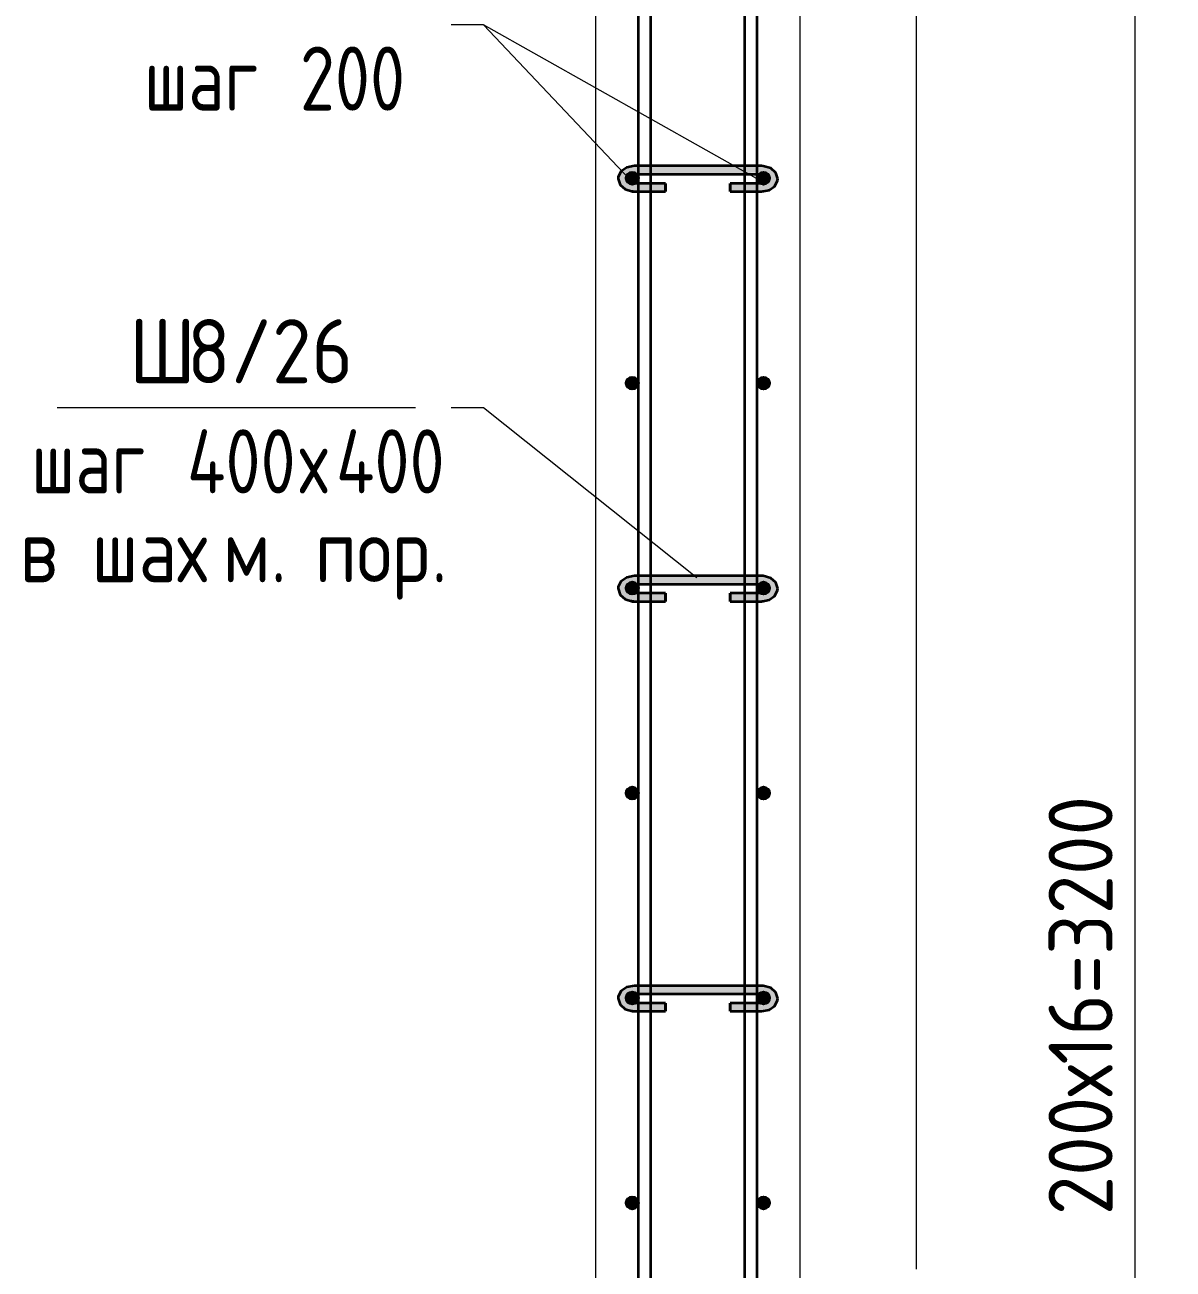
# Model space of a CAD drawing. Header units: millimetres. Extents: x -42469 to 17648, y -5898 to 81170.
# Drawn here: x 4654 to 5775, y -1565 to -350 of the extents above; entities that cross this region are included whole.
import ezdxf

# ---------------------------------------------------------------- set-up
doc = ezdxf.new("R2010")
doc.units = ezdxf.units.MM
for name, color, linetype, lineweight in [('AA_Dim', 7, 'Continuous', 9), ('AA_Dim-25', 7, 'Continuous', 9), ('AA_Oformlenie', 7, 'Continuous', 9), ('AA_Vinoska', 7, 'Continuous', 9), ('AF_Stena_Опалубка', 253, 'Continuous', 18), ('Gen_Text', 7, 'Continuous', 9), ('KR_Armatura', 7, 'Continuous', 20), ('KR_Armatura_Tonkie', 7, 'Continuous', 20)]:
    doc.layers.add(name, color=color, linetype=linetype, lineweight=lineweight)
doc.styles.add('ISOCPEUR_10', font='isocpeur.ttf', dxfattribs={"width": 0.9, "height": 62.5})
doc.styles.add('ISOCPEUR_11', font='isocpeur.ttf', dxfattribs={"width": 0.8, "height": 62.5})
doc.styles.add('ISOCPEUR_12', font='isocpeur.ttf', dxfattribs={"width": 0.85, "height": 62.5})
doc.dimstyles.new('00_Точн_3_знака__прозр__4', dxfattribs={"dimscale": 304.8, "dimtxt": 62.248823, "dimasz": 0.139436, "dimexe": 0.123031, "dimexo": 0.082021, "dimgap": 0.008202, "dimtad": 1, "dimdec": 3, "dimrnd": 0.001, "dimdsep": 46, "dimtxsty": 'ISOCPEUR_10', "dimblk1": 'OBLIQUE', "dimblk2": 'OBLIQUE', "dimsah": 1, "dimcen": 0.09, "dimdle": 0.123031, "dimazin": 0, "dimtfac": 1, "dimtdec": 4, "dimtix": 1, "dimtmove": 0, "dimatfit": 3, "dimfxl": 1, "dimtvp": 1, "dimtolj": 1, "dimtzin": 0, "dimlwd": 18, "dimlwe": 18, "dimarcsym": 2})

# ---------------------------------------------------------------- blocks, each defined once
blk = doc.blocks.new('350_Стержень П торец СК-СГ _НесАрм_РабПлоск_ - 350_Стержень П торец СК-СГ _НесАрм_РабПлоск_-4142405-1-1 Армирование')
at = {"layer": 'KR_Armatura_Tonkie', "lineweight": 35}
for points in [[(36965.9, -1106), (36967.4, -1105.8), (36968.9, -1105.2), (36970.1, -1104.2), (36971.1, -1103), (36971.7, -1101.6), (36971.9, -1100), (36971.7, -1098.4), (36971.1, -1097), (36970.1, -1095.8), (36968.9, -1094.8), (36967.4, -1094.2), (36965.9, -1094), (36964.3, -1094.2), (36962.9, -1094.8), (36961.6, -1095.8), (36960.7, -1097), (36960.1, -1098.4), (36959.9, -1100), (36960.1, -1101.6), (36960.7, -1103), (36961.6, -1104.2), (36962.9, -1105.2), (36964.3, -1105.8)], [(37093.9, -1106), (37095.4, -1105.8), (37096.9, -1105.2), (37098.1, -1104.2), (37099.1, -1103), (37099.7, -1101.6), (37099.9, -1100), (37099.7, -1098.4), (37099.1, -1097), (37098.1, -1095.8), (37096.9, -1094.8), (37095.4, -1094.2), (37093.9, -1094), (37092.3, -1094.2), (37090.9, -1094.8), (37089.6, -1095.8), (37088.7, -1097), (37088.1, -1098.4), (37087.9, -1100), (37088.1, -1101.6), (37088.7, -1103), (37089.6, -1104.2), (37090.9, -1105.2), (37092.3, -1105.8)]]:
    blk.add_hatch(color=256, dxfattribs=at).paths.add_polyline_path(points)
at = {"layer": 'AA_Oformlenie'}
for centre, start, end in [((36965.9, -1100), 90, 270), ((36965.9, -1100), 270, 90), ((37093.9, -1100), 90, 270), ((37093.9, -1100), 270, 90)]:
    blk.add_arc(centre, 6, start, end, dxfattribs=at)
at = {"layer": 'KR_Armatura_Tonkie', "lineweight": 35}
for centre in [(36965.9, -1100), (37093.9, -1100)]:
    blk.add_circle(centre, 6, dxfattribs=at)
blk = doc.blocks.new('261_Шпилька массив _НесАрм_РабПлоск_ - 8 А240-4153475-1-1 Армирование')
at = {"layer": 'KR_Armatura_Tonkie', "lineweight": 35}
for points in [[(36968, -511.8), (36968, -505.5), (36966.7, -505.9), (36965.9, -506), (36964.3, -505.8), (36962.1, -504.6), (36961, -503.4), (36960.5, -502.6), (36959.9, -500.5), (36959.9, -499.7), (36960.4, -497.7), (36961.1, -496.4), (36961.9, -495.6), (36963.3, -494.6), (36964.3, -494.2), (36965.9, -494), (36968, -494), (36968, -488), (36961.5, -489.2), (36959.2, -490.3), (36955.5, -493.4), (36953.3, -496.2), (36952, -500.5), (36953.3, -504.8), (36957.3, -508.8), (36962.1, -511), (36964.1, -511.3)], [(37048.4, -494.8), (37091.1, -494.7), (37091.9, -494.2), (37091.9, -488), (36968, -488.1), (36968, -494.5), (36969.4, -494.8), (37002.9, -494.8)], [(37002.9, -496), (37089.6, -495.8), (37090.6, -494.8), (36968.9, -494.8), (36970.3, -496), (36983.9, -496)], [(37091.9, -511.8), (37098, -510.9), (37103.2, -508.5), (37106.8, -504.3), (37107.9, -500.5), (37106.7, -496.2), (37104.3, -492.6), (37099.4, -489.5), (37091.9, -488.1), (37091.9, -494.4), (37092.4, -494.2), (37094, -494), (37095.9, -494.4), (37096.9, -494.8), (37098.6, -496.4), (37099.3, -497.7), (37099.7, -498.4), (37099.8, -500.8), (37099.5, -502), (37098.6, -503.6), (37097.3, -504.8), (37096.9, -505.2), (37095.4, -505.8), (37093.1, -505.9), (37091.9, -506), (37091.9, -511)], [(36968, -513), (36968, -511.8), (36961.9, -510.9), (36956.7, -508.5), (36957.3, -509.2), (36960.5, -511.3), (36962, -512), (36964.6, -512.4)], [(36983.9, -511.8), (36998.3, -511.8), (36998.3, -505), (36968.9, -505.2), (36968, -505.8), (36968, -511.8), (36980.1, -511.8)], [(37075.9, -511.8), (37091.9, -511.8), (37091.6, -505.5), (37089.6, -505), (37061.6, -505.1), (37061.6, -511.8), (37071.2, -511.8)], [(37091.9, -513), (37099.4, -511.5), (37104.3, -508.4), (37106.7, -504.8), (37103.2, -508.5), (37098, -510.9), (37091.9, -511.8), (37091.9, -512.8)], [(36983.9, -513), (36998.3, -512.8), (36998.3, -511.8), (36968, -511.8), (36968, -513), (36980.1, -513)], [(37087.9, -513), (37091.9, -512.8), (37091.9, -511.8), (37061.6, -511.8), (37061.6, -513), (37075.9, -513)], [(36968, -911.8), (36968, -905.5), (36966.7, -905.9), (36965.9, -906), (36964.3, -905.8), (36962.1, -904.6), (36961, -903.4), (36960.5, -902.6), (36959.9, -900.5), (36959.9, -899.7), (36960.4, -897.7), (36961.1, -896.4), (36961.9, -895.6), (36963.3, -894.6), (36964.3, -894.2), (36965.9, -894), (36968, -894), (36968, -888), (36962, -889), (36959.2, -890.3), (36955.5, -893.4), (36953.3, -896.2), (36952, -900.5), (36953.3, -904.8), (36957.3, -908.8), (36962.1, -911), (36964.1, -911.3)], [(37090.6, -894.8), (37091.1, -894.7), (37091.9, -894.2), (37091.9, -888), (36968, -888.1), (36968, -894.5), (36969.4, -894.8), (37088.1, -894.8)], [(37002.9, -896), (37089.6, -895.8), (37090.6, -894.8), (36968.9, -894.8), (36970.3, -896), (36983.9, -896)], [(37091.9, -911.8), (37098, -910.9), (37103.2, -908.5), (37106.7, -904.8), (37107.9, -900.5), (37106.7, -896.2), (37104.3, -892.6), (37099.4, -889.5), (37091.9, -888.1), (37091.9, -894.4), (37092.4, -894.2), (37094, -894), (37095.9, -894.4), (37096.9, -894.8), (37098.6, -896.4), (37099.3, -897.7), (37099.7, -898.4), (37099.8, -900.8), (37099.5, -902), (37098.6, -903.6), (37097.3, -904.8), (37096.9, -905.2), (37095.4, -905.8), (37093.1, -905.9), (37091.9, -906), (37091.9, -911)], [(36968, -913), (36968, -911.8), (36961.9, -910.9), (36956.7, -908.5), (36957.3, -909.2), (36960.5, -911.3), (36962, -912), (36964.6, -912.4)], [(36983.9, -911.8), (36998.3, -911.8), (36998.3, -905), (36968.9, -905.2), (36968, -905.8), (36968, -911.8), (36980.1, -911.8)], [(37075.9, -911.8), (37091.9, -911.8), (37091.6, -905.5), (37089.6, -905), (37061.6, -905.1), (37061.6, -911.8), (37071.2, -911.8)], [(37091.9, -913), (37099.4, -911.5), (37104.3, -908.4), (37106.7, -904.8), (37103.2, -908.5), (37098, -910.9), (37091.9, -911.8), (37091.9, -912.8)], [(36983.9, -913), (36998.3, -912.8), (36998.3, -911.8), (36968, -911.8), (36968, -913), (36980.1, -913)], [(37087.9, -913), (37091.9, -912.8), (37091.9, -911.8), (37061.6, -911.8), (37061.6, -913), (37075.9, -913)], [(36968, -1311.8), (36968, -1305.5), (36966.7, -1305.9), (36965.9, -1306), (36964.3, -1305.8), (36962.1, -1304.6), (36961, -1303.4), (36960.3, -1302.2), (36959.9, -1300.5), (36959.9, -1299.7), (36960.4, -1297.7), (36961.1, -1296.4), (36961.9, -1295.6), (36963.3, -1294.6), (36964.3, -1294.2), (36965.9, -1294), (36968, -1294), (36968, -1288), (36962, -1289), (36959.2, -1290.3), (36955.5, -1293.4), (36953.3, -1296.2), (36952, -1300.5), (36953.3, -1304.8), (36957.3, -1308.8), (36962.1, -1311), (36964.1, -1311.3)], [(37048.4, -1294.8), (37091.1, -1294.7), (37091.9, -1294.2), (37091.9, -1288), (36968, -1288.1), (36968, -1294.5), (36969.4, -1294.8), (37002.9, -1294.8)], [(37002.9, -1296), (37089.6, -1295.8), (37090.6, -1294.8), (36968.9, -1294.8), (36970.3, -1296), (36983.9, -1296)], [(37091.9, -1311.8), (37098, -1310.9), (37103.2, -1308.5), (37106.7, -1304.8), (37107.9, -1300.5), (37106.7, -1296.2), (37104.3, -1292.6), (37099.4, -1289.5), (37091.9, -1288.1), (37091.9, -1294.4), (37092.4, -1294.2), (37094, -1294), (37095.9, -1294.4), (37096.9, -1294.8), (37098.6, -1296.4), (37099.3, -1297.7), (37099.7, -1298.4), (37099.8, -1300.8), (37099.4, -1302.2), (37098.6, -1303.6), (37097.3, -1304.8), (37096.9, -1305.2), (37095.4, -1305.8), (37093.1, -1305.9), (37091.9, -1306), (37091.9, -1311)], [(36968, -1313), (36968, -1311.8), (36961.9, -1310.9), (36956.7, -1308.5), (36957.3, -1309.2), (36960.5, -1311.3), (36962, -1312), (36964.6, -1312.4)], [(36983.9, -1311.8), (36998.3, -1311.8), (36998.3, -1305), (36968.9, -1305.2), (36968, -1305.8), (36968, -1311.8), (36980.1, -1311.8)], [(37075.9, -1311.8), (37091.9, -1311.8), (37091.6, -1305.5), (37089.6, -1305), (37061.6, -1305.1), (37061.6, -1311.8), (37071.2, -1311.8)], [(37091.9, -1313), (37099.4, -1311.5), (37104.3, -1308.4), (37106.7, -1304.8), (37103.2, -1308.5), (37098, -1310.9), (37091.9, -1311.8), (37091.9, -1312.8)], [(36983.9, -1313), (36998.3, -1312.8), (36998.3, -1311.8), (36968, -1311.8), (36968, -1313), (36980.1, -1313)], [(37087.9, -1313), (37091.9, -1312.8), (37091.9, -1311.8), (37061.6, -1311.8), (37061.6, -1313), (37075.9, -1313)]]:
    blk.add_hatch(color=256, dxfattribs=at).paths.add_polyline_path(points)
for p, q in [((36971.9, -488), (36968, -488)), ((36970.3, -496), (36971.9, -496)), ((36983.9, -488), (36971.9, -488)), ((36971.9, -496), (36983.9, -496)), ((37075.9, -488), (36983.9, -488)), ((36983.9, -496), (37075.9, -496)), ((37087.9, -488), (37075.9, -488)), ((37075.9, -496), (37087.9, -496)), ((37091.9, -488), (37087.9, -488)), ((37087.9, -496), (37089.5, -496)), ((36971.9, -505), (36969.2, -505)), ((36983.9, -505), (36971.9, -505)), ((36998.3, -505), (36983.9, -505)), ((36998.3, -505), (36998.3, -511.8)), ((36998.3, -506.2), (36998.3, -505.1)), ((36998.3, -512.8), (36998.3, -506.2)), ((37075.9, -505), (37061.6, -505)), ((37061.6, -511.8), (37061.6, -505)), ((37061.6, -505.1), (37061.6, -506.2)), ((37061.6, -506.2), (37061.6, -512.8)), ((37087.9, -505), (37075.9, -505)), ((37090.6, -505), (37087.9, -505)), ((36968, -513), (36971.9, -513)), ((36971.9, -513), (36983.9, -513)), ((36983.9, -513), (36998.3, -513)), ((36998.3, -511.8), (36998.3, -513)), ((37061.6, -513), (37061.6, -511.8)), ((37061.6, -513), (37075.9, -513)), ((37075.9, -513), (37087.9, -513)), ((37087.9, -513), (37091.9, -513)), ((36971.9, -888), (36968, -888)), ((36970.3, -896), (36971.9, -896)), ((36983.9, -888), (36971.9, -888)), ((36971.9, -896), (36983.9, -896)), ((37075.9, -888), (36983.9, -888)), ((36983.9, -896), (37075.9, -896)), ((37087.9, -888), (37075.9, -888)), ((37075.9, -896), (37087.9, -896)), ((37091.9, -888), (37087.9, -888)), ((37087.9, -896), (37089.5, -896)), ((36971.9, -905), (36969.2, -905)), ((36983.9, -905), (36971.9, -905)), ((36998.3, -905), (36983.9, -905)), ((36998.3, -905), (36998.3, -911.8)), ((36998.3, -906.2), (36998.3, -905.1)), ((36998.3, -912.8), (36998.3, -906.2)), ((37075.9, -905), (37061.6, -905)), ((37061.6, -911.8), (37061.6, -905)), ((37061.6, -905.1), (37061.6, -906.2)), ((37061.6, -906.2), (37061.6, -912.8)), ((37087.9, -905), (37075.9, -905)), ((37090.6, -905), (37087.9, -905)), ((36968, -913), (36971.9, -913)), ((36971.9, -913), (36983.9, -913)), ((36983.9, -913), (36998.3, -913)), ((36998.3, -911.8), (36998.3, -913)), ((37061.6, -913), (37061.6, -911.8)), ((37061.6, -913), (37075.9, -913)), ((37075.9, -913), (37087.9, -913)), ((37087.9, -913), (37091.9, -913)), ((36971.9, -1288), (36968, -1288)), ((36970.3, -1296), (36971.9, -1296)), ((36983.9, -1288), (36971.9, -1288)), ((36971.9, -1296), (36983.9, -1296)), ((37075.9, -1288), (36983.9, -1288)), ((36983.9, -1296), (37075.9, -1296)), ((37087.9, -1288), (37075.9, -1288)), ((37075.9, -1296), (37087.9, -1296)), ((37091.9, -1288), (37087.9, -1288)), ((37087.9, -1296), (37089.5, -1296)), ((36971.9, -1305), (36969.2, -1305)), ((36983.9, -1305), (36971.9, -1305)), ((36998.3, -1305), (36983.9, -1305)), ((36998.3, -1305), (36998.3, -1311.8)), ((36998.3, -1306.2), (36998.3, -1305.1)), ((36998.3, -1312.8), (36998.3, -1306.2)), ((37075.9, -1305), (37061.6, -1305)), ((37061.6, -1311.8), (37061.6, -1305)), ((37061.6, -1305.1), (37061.6, -1306.2)), ((37061.6, -1306.2), (37061.6, -1312.8)), ((37087.9, -1305), (37075.9, -1305)), ((37090.6, -1305), (37087.9, -1305)), ((36968, -1313), (36971.9, -1313)), ((36971.9, -1313), (36983.9, -1313)), ((36983.9, -1313), (36998.3, -1313)), ((36998.3, -1311.8), (36998.3, -1313)), ((37061.6, -1313), (37061.6, -1311.8)), ((37061.6, -1313), (37075.9, -1313)), ((37075.9, -1313), (37087.9, -1313)), ((37087.9, -1313), (37091.9, -1313))]:
    blk.add_line(p, q, dxfattribs=at)
at = {"layer": 'KR_Armatura_Tonkie', "lineweight": 35, "flags": 128}
for points in [[(36968, -488), (36960.5, -489.5), (36954.8, -493.4), (36952.2, -498.9), (36952, -500.5)], [(37107.9, -500.5), (37106, -494.6), (37101, -490.2), (37093.7, -488.1), (37091.9, -488)], [(36952, -500.5), (36953.9, -506.4), (36958.9, -510.8), (36966.2, -512.9), (36968, -513)], [(37091.9, -513), (37099.5, -511.5), (37105.1, -507.6), (37107.8, -502.1), (37107.9, -500.5)], [(36968, -888), (36960.5, -889.5), (36954.8, -893.4), (36952.2, -898.9), (36952, -900.5)], [(37107.9, -900.5), (37106, -894.6), (37101, -890.2), (37093.7, -888.1), (37091.9, -888)], [(36952, -900.5), (36953.9, -906.4), (36958.9, -910.8), (36966.2, -912.9), (36968, -913)], [(37091.9, -913), (37099.5, -911.5), (37105.1, -907.6), (37107.8, -902.1), (37107.9, -900.5)], [(36968, -1288), (36960.5, -1289.5), (36954.8, -1293.4), (36952.2, -1298.9), (36952, -1300.5)], [(37107.9, -1300.5), (37106, -1294.6), (37101, -1290.2), (37093.7, -1288.1), (37091.9, -1288)], [(36952, -1300.5), (36953.9, -1306.4), (36958.9, -1310.8), (36966.2, -1312.9), (36968, -1313)], [(37091.9, -1313), (37099.5, -1311.5), (37105.1, -1307.6), (37107.8, -1302.1), (37107.9, -1300.5)]]:
    blk.add_lwpolyline(points, dxfattribs=at)
blk = doc.blocks.new('011_Прямоугольник обрыва _ЭлУзла_ - 011_Прямоугольник обрыва _ЭлУзла_-4144281-1-1 Армирование')
at = {"layer": 'AA_Oformlenie'}
blk.add_line((37243, 2041.6), (37243, -1564.6), dxfattribs=at)
blk = doc.blocks.new('DIMBLOCK85-1-1 Армирование')
at = {"layer": 'AA_Dim-25', "lineweight": 30}
for p, q in [((5737.4, 300), (5716.2, 321.2)), ((5737.4, 300), (5758.7, 278.7)), ((5737.4, -2900), (5716.2, -2878.8)), ((5737.4, -2900), (5758.7, -2921.3))]:
    blk.add_line(p, q, dxfattribs=at)
at = {"layer": 'AA_Dim-25', "lineweight": 18}
for p, q in [((5405.9, 300), (5774.9, 300)), ((5737.4, 300), (5405.9, 300)), ((5737.4, 300), (5737.4, -2900)), ((5405.9, -2900), (5774.9, -2900)), ((5737.4, -2900), (5405.9, -2900))]:
    blk.add_line(p, q, dxfattribs=at)
at = {"layer": 'AA_Dim-25', "color": 0, "lineweight": 18, "insert": (5653.3, -1511.9), "char_height": 62.5, "width": 508.525, "attachment_point": 1, "rotation": 90, "line_spacing_factor": 1.149209, "style": 'ISOCPEUR_10'}
blk.add_mtext('200х16=3200', dxfattribs=at)
blk = doc.blocks.new('_Oblique')
at = {"color": 0, "linetype": 'ByBlock', "lineweight": -2}
blk.add_line((-0.5, -0.5), (0.5, 0.5), dxfattribs=at)
blk = doc.blocks.new('042_М_Арматуры - Диам длина поз _ Комментарий-3662934-1-1 Армирование')
at = {"layer": 'AA_Vinoska'}
blk.add_line((35634.9, -2802.1), (35984.9, -2802.1), dxfattribs=at)

msp = doc.modelspace()

# ---------------------------------------------------------------- hatches: boundary and pattern name
at = {"layer": 'KR_Armatura'}
h = msp.add_hatch(color=256, dxfattribs=at)
edge = h.paths.add_edge_path()
edge.add_arc((5246.8973, -500), 6, 0, 360)
for points in [[(5246.8973, -506), (5252.0935, -503), (5252.0935, -497), (5246.8973, -494), (5241.7012, -497), (5241.7012, -503), (5243.8675, -504.2507)], [(5374.8973, -506), (5380.0935, -503), (5380.0935, -497), (5374.8973, -494), (5369.7012, -497), (5369.7012, -503), (5371.8675, -504.2507)], [(5246.8973, -706), (5252.0935, -703), (5252.0935, -697), (5246.8973, -694), (5241.7012, -697), (5241.7012, -703)], [(5374.8973, -706), (5380.0935, -703), (5380.0935, -697), (5374.8973, -694), (5369.7012, -697), (5369.7012, -703)], [(5246.8973, -906), (5252.0935, -903), (5252.0935, -897), (5246.8973, -894), (5241.7012, -897), (5241.7012, -903), (5242.0934, -903.2264)], [(5374.8973, -906), (5380.0935, -903), (5380.0935, -897), (5374.8973, -894), (5369.7012, -897), (5369.7012, -903), (5370.0934, -903.2264)], [(5246.8973, -1106), (5252.0935, -1103), (5252.0935, -1097), (5246.8973, -1094), (5241.7012, -1097), (5241.7012, -1103)], [(5374.8973, -1106), (5380.0935, -1103), (5380.0935, -1097), (5374.8973, -1094), (5369.7012, -1097), (5369.7012, -1103)], [(5246.8973, -1306), (5252.0935, -1303), (5252.0935, -1297), (5246.8973, -1294), (5241.7012, -1297), (5241.7012, -1303)], [(5374.8973, -1306), (5380.0935, -1303), (5380.0935, -1297), (5374.8973, -1294), (5369.7012, -1297), (5369.7012, -1303)], [(5246.8973, -1506), (5252.0935, -1503), (5252.0935, -1497), (5246.8973, -1494), (5241.7012, -1497), (5241.7012, -1503)], [(5374.8973, -1506), (5380.0935, -1503), (5380.0935, -1497), (5374.8973, -1494), (5369.7012, -1497), (5369.7012, -1503)]]:
    msp.add_hatch(color=256, dxfattribs=at).paths.add_polyline_path(points)
h = msp.add_hatch(color=256, dxfattribs=at)
edge = h.paths.add_edge_path()
edge.add_arc((5374.8973, -500), 6, 0, 360)
h = msp.add_hatch(color=256, dxfattribs=at)
edge = h.paths.add_edge_path()
edge.add_arc((5246.8973, -700), 6, 0, 360)
h = msp.add_hatch(color=256, dxfattribs=at)
edge = h.paths.add_edge_path()
edge.add_arc((5374.8973, -700), 6, 0, 360)
h = msp.add_hatch(color=256, dxfattribs=at)
edge = h.paths.add_edge_path()
edge.add_arc((5246.8973, -900), 6, 0, 360)
h = msp.add_hatch(color=256, dxfattribs=at)
edge = h.paths.add_edge_path()
edge.add_arc((5374.8973, -900), 6, 0, 360)
h = msp.add_hatch(color=256, dxfattribs=at)
edge = h.paths.add_edge_path()
edge.add_arc((5246.8973, -1100), 6, 0, 360)
h = msp.add_hatch(color=256, dxfattribs=at)
edge = h.paths.add_edge_path()
edge.add_arc((5374.8973, -1100), 6, 0, 360)
h = msp.add_hatch(color=256, dxfattribs=at)
edge = h.paths.add_edge_path()
edge.add_arc((5246.8973, -1300), 6, 0, 360)
h = msp.add_hatch(color=256, dxfattribs=at)
edge = h.paths.add_edge_path()
edge.add_arc((5374.8973, -1300), 6, 0, 360)
h = msp.add_hatch(color=256, dxfattribs=at)
edge = h.paths.add_edge_path()
edge.add_arc((5246.8973, -1500), 6, 0, 360)
h = msp.add_hatch(color=256, dxfattribs=at)
edge = h.paths.add_edge_path()
edge.add_arc((5374.8973, -1500), 6, 0, 360)

# ---------------------------------------------------------------- linework, layer by layer
at = {"layer": 'AA_Vinoska'}
for p, q in [((5101.7785, -350.3398), (5070.1613, -350.3398)), ((5101.7785, -350.3398), (5070.1613, -350.3398)), ((5373.2483, -503.2806), (5101.7785, -350.3398)), ((5244.1799, -500.8417), (5101.7785, -350.3398)), ((5101.7785, -723.922), (5070.1613, -723.922)), ((5310.0143, -890.0675), (5101.7785, -723.922))]:
    msp.add_line(p, q, dxfattribs=at)
at = {"layer": 'AF_Stena_Опалубка', "lineweight": 20}
for p, q in [((5210.8973, 350), (5210.8973, -2950)), ((5410.8973, -2950), (5410.8973, 350))]:
    msp.add_line(p, q, dxfattribs=at)
at = {"layer": 'KR_Armatura'}
for p, q in [((5246.8973, -494), (5241.7012, -497)), ((5241.7012, -497), (5241.7012, -503)), ((5252.0935, -497), (5246.8973, -494)), ((5252.0935, -503), (5252.0935, -497)), ((5374.8973, -494), (5369.7012, -497)), ((5369.7012, -497), (5369.7012, -503)), ((5380.0935, -497), (5374.8973, -494)), ((5380.0935, -503), (5380.0935, -497)), ((5241.7012, -503), (5243.8675, -504.2507)), ((5243.8675, -504.2507), (5246.8973, -506)), ((5246.8973, -506), (5252.0935, -503)), ((5369.7012, -503), (5371.8675, -504.2507)), ((5371.8675, -504.2507), (5374.8973, -506)), ((5374.8973, -506), (5380.0935, -503)), ((5246.8973, -694), (5241.7012, -697)), ((5241.7012, -697), (5241.7012, -703)), ((5241.7012, -703), (5246.8973, -706)), ((5252.0935, -697), (5246.8973, -694)), ((5246.8973, -706), (5252.0935, -703)), ((5252.0935, -703), (5252.0935, -697)), ((5374.8973, -694), (5369.7012, -697)), ((5369.7012, -697), (5369.7012, -703)), ((5369.7012, -703), (5374.8973, -706)), ((5380.0935, -697), (5374.8973, -694)), ((5374.8973, -706), (5380.0935, -703)), ((5380.0935, -703), (5380.0935, -697)), ((5246.8973, -894), (5241.7012, -897)), ((5241.7012, -897), (5241.7012, -903)), ((5252.0935, -897), (5246.8973, -894)), ((5252.0935, -903), (5252.0935, -897)), ((5374.8973, -894), (5369.7012, -897)), ((5369.7012, -897), (5369.7012, -903)), ((5380.0935, -897), (5374.8973, -894)), ((5380.0935, -903), (5380.0935, -897)), ((5241.7012, -903), (5242.0934, -903.2264)), ((5242.0934, -903.2264), (5246.8973, -906)), ((5246.8973, -906), (5252.0935, -903)), ((5369.7012, -903), (5370.0934, -903.2264)), ((5370.0934, -903.2264), (5374.8973, -906)), ((5374.8973, -906), (5380.0935, -903)), ((5246.8973, -1094), (5241.7012, -1097)), ((5241.7012, -1097), (5241.7012, -1103)), ((5241.7012, -1103), (5246.8973, -1106)), ((5252.0935, -1097), (5246.8973, -1094)), ((5246.8973, -1106), (5252.0935, -1103)), ((5252.0935, -1103), (5252.0935, -1097)), ((5374.8973, -1094), (5369.7012, -1097)), ((5369.7012, -1097), (5369.7012, -1103)), ((5369.7012, -1103), (5374.8973, -1106)), ((5380.0935, -1097), (5374.8973, -1094)), ((5374.8973, -1106), (5380.0935, -1103)), ((5380.0935, -1103), (5380.0935, -1097)), ((5246.8973, -1294), (5241.7012, -1297)), ((5241.7012, -1297), (5241.7012, -1303)), ((5252.0935, -1297), (5246.8973, -1294)), ((5252.0935, -1303), (5252.0935, -1297)), ((5374.8973, -1294), (5369.7012, -1297)), ((5369.7012, -1297), (5369.7012, -1303)), ((5380.0935, -1297), (5374.8973, -1294)), ((5380.0935, -1303), (5380.0935, -1297)), ((5241.7012, -1303), (5246.8973, -1306)), ((5246.8973, -1306), (5252.0935, -1303)), ((5369.7012, -1303), (5374.8973, -1306)), ((5374.8973, -1306), (5380.0935, -1303)), ((5246.8973, -1494), (5241.7012, -1497)), ((5241.7012, -1497), (5241.7012, -1503)), ((5241.7012, -1503), (5246.8973, -1506)), ((5252.0935, -1497), (5246.8973, -1494)), ((5246.8973, -1506), (5252.0935, -1503)), ((5252.0935, -1503), (5252.0935, -1497)), ((5374.8973, -1494), (5369.7012, -1497)), ((5369.7012, -1497), (5369.7012, -1503)), ((5369.7012, -1503), (5374.8973, -1506)), ((5380.0935, -1497), (5374.8973, -1494)), ((5374.8973, -1506), (5380.0935, -1503)), ((5380.0935, -1503), (5380.0935, -1497))]:
    msp.add_line(p, q, dxfattribs=at)
for centre in [(5246.8973, -500), (5374.8973, -500), (5246.8973, -700), (5374.8973, -700), (5246.8973, -900), (5374.8973, -900), (5246.8973, -1100), (5374.8973, -1100), (5246.8973, -1300), (5374.8973, -1300), (5246.8973, -1500), (5374.8973, -1500)]:
    msp.add_circle(centre, 6, dxfattribs=at)
at = {"layer": 'KR_Armatura_Tonkie', "lineweight": 35}
for p, q in [((5252.8973, -2942), (5252.8973, 320)), ((5264.8973, -2942), (5264.8973, 320)), ((5356.8973, -2942), (5356.8973, 320)), ((5368.8973, -2942), (5368.8973, 320))]:
    msp.add_line(p, q, dxfattribs=at)

# ---------------------------------------------------------------- block references
at = {"layer": 'AA_Oformlenie'}
msp.add_blockref('011_Прямоугольник обрыва _ЭлУзла_ - 011_Прямоугольник обрыва _ЭлУзла_-4144281-1-1 Армирование', (-31718.977, 0), dxfattribs=at)
at = {"layer": 'AA_Vinoska'}
msp.add_blockref('042_М_Арматуры - Диам длина поз _ Комментарий-3662934-1-1 Армирование', (-30949.6072, 2078.2219), dxfattribs=at)
at = {"layer": 'KR_Armatura_Tonkie', "lineweight": 35}
for name, p in [('261_Шпилька массив _НесАрм_РабПлоск_ - 8 А240-4153475-1-1 Армирование', (-31718.977, 0)), ('350_Стержень П торец СК-СГ _НесАрм_РабПлоск_ - 350_Стержень П торец СК-СГ _НесАрм_РабПлоск_-4142405-1-1 Армирование', (-31718.977, 600)), ('350_Стержень П торец СК-СГ _НесАрм_РабПлоск_ - 350_Стержень П торец СК-СГ _НесАрм_РабПлоск_-4142405-1-1 Армирование', (-31718.977, 400)), ('350_Стержень П торец СК-СГ _НесАрм_РабПлоск_ - 350_Стержень П торец СК-СГ _НесАрм_РабПлоск_-4142405-1-1 Армирование', (-31718.977, 200)), ('350_Стержень П торец СК-СГ _НесАрм_РабПлоск_ - 350_Стержень П торец СК-СГ _НесАрм_РабПлоск_-4142405-1-1 Армирование', (-31718.977, 0)), ('350_Стержень П торец СК-СГ _НесАрм_РабПлоск_ - 350_Стержень П торец СК-СГ _НесАрм_РабПлоск_-4142405-1-1 Армирование', (-31718.977, -200)), ('350_Стержень П торец СК-СГ _НесАрм_РабПлоск_ - 350_Стержень П торец СК-СГ _НесАрм_РабПлоск_-4142405-1-1 Армирование', (-31718.977, -400))]:
    msp.add_blockref(name, p, dxfattribs=at)

# ---------------------------------------------------------------- texts
at = {"layer": 'AA_Vinoska', "char_height": 62.5, "attachment_point": 1}
for s, insert, width, style in [(' 200', (4890.5877, -371.4635), 166.751, 'ISOCPEUR_11'), ('шаг', (4770.2023, -371.4635), 145.907125, 'ISOCPEUR_11'), ('\\fISOCPEUR|b0|i0|c204|p34|;\\W.9;Ш', (4755.7113, -637.5694), 68.544281, 'ISOCPEUR_10'), ('8/26', (4812.266, -637.5694), 194.810062, 'ISOCPEUR_10'), (' 400', (4780.3467, -745.0457), 171.561125, 'ISOCPEUR_11'), ('400', (4957.6176, -745.0457), 134.6835, 'ISOCPEUR_11'), ('шаг', (4659.9613, -745.0457), 145.907125, 'ISOCPEUR_11'), ('\\fISOCPEUR|b0|i0|c204|p34|;\\W.8;х', (4921.8988, -745.0457), 43.291125, 'ISOCPEUR_11')]:
    msp.add_mtext(s, dxfattribs=dict(at, insert=insert, width=width, style=style))
at = {"layer": 'Gen_Text', "char_height": 62.5, "attachment_point": 1, "style": 'ISOCPEUR_12'}
for s, insert, width in [('\\fISOCPEUR|b0|i0|c204|p34|;\\W.85; ', (4686.7352, -831.7711), 39.182477), ('\\fISOCPEUR|b0|i0|c204|p34|;\\W.85;в', (4648.784, -831.7711), 45.99682), ('шах', (4719.0639, -831.7711), 155.02632), ('м. ', (4846.9734, -831.7711), 109.0295), ('пор', (4936.9318, -831.7711), 137.990461), ('\\fISOCPEUR|b0|i0|c204|p34|;\\W.85;.', (5050.7853, -831.7711), 18.739445)]:
    msp.add_mtext(s, dxfattribs=dict(at, insert=insert, width=width))

# ---------------------------------------------------------------- dimensions: what is measured, and where the dimension line sits
at = {"layer": 'AA_Dim', "lineweight": 18}
dim = msp.add_linear_dim(base=(5737.4138, -2900), p1=(5380.8973, 300), p2=(5380.8973, -2900), angle=90, dimstyle='00_Точн_3_знака__прозр__4', override={"dimpost": '200х16=<>', "dimfxl": 3200}, dxfattribs=at)
dim.commit()
dim.dimension.update_dxf_attribs({"geometry": 'DIMBLOCK85-1-1 Армирование', "text_midpoint": (5703.6638, -1300)})

doc.saveas('drawing.dxf')
